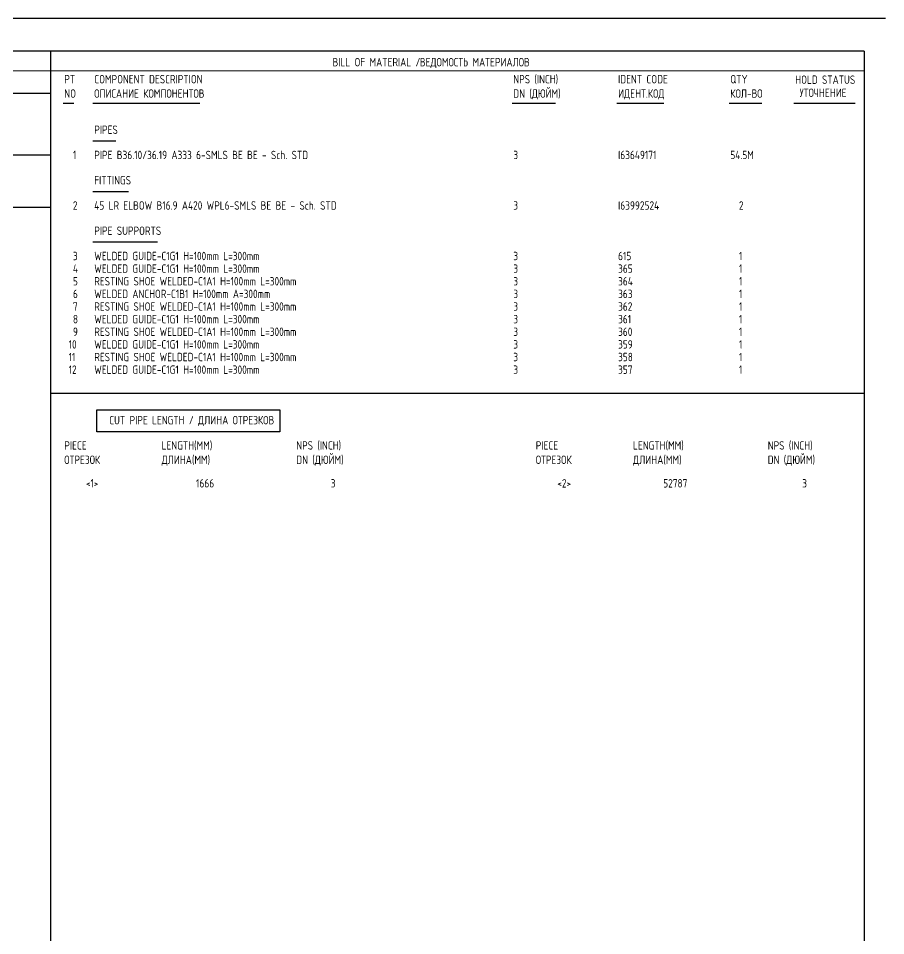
# Model space of a CAD drawing. Extents: x -1005 to 594, y -998 to 420.
# Drawn here: x 395.3 to 594, y 210 to 420 of the extents above; entities that cross this region are included whole.
import ezdxf

# ---------------------------------------------------------------- set-up
doc = ezdxf.new("R2010")
doc.units = 0
doc.styles.add('TTFN17', font='GOST type A')

msp = doc.modelspace()

# ---------------------------------------------------------------- linework, layer by layer
at = {"layer": 'GT_1', "flags": 128}
for points in [[(594, 420), (0, 420)], [(589.1, 412.5), (25.4, 412.5)], [(402.7, 412.5), (402.7, 7.5)], [(589.1, 412.5), (589.1, 7.5)], [(589.1, 408), (162.7, 407.9)], [(190.3, 402.9), (402.7, 402.9)], [(408.046, 400.531), (405.557, 400.531)], [(436.894, 400.531), (412.414, 400.531)], [(518.373, 400.531), (508.414, 400.531)], [(543.202, 400.531), (532.414, 400.531)], [(565.597, 400.531), (558.129, 400.531)], [(587, 400.5), (573, 400.5)], [(417.669, 391.854), (412.414, 391.854)], [(402.7, 388.7), (226.9, 388.7)], [(420.573, 380.289), (412.414, 380.289)], [(402.7, 376.7), (25.4, 376.7)], [(427.211, 368.724), (412.414, 368.724)], [(402.7, 334.19), (589, 334.19)], [(413.271, 330.405), (455.204, 330.405), (455.204, 325.357), (413.271, 325.357), (413.271, 330.405)]]:
    msp.add_lwpolyline(points, dxfattribs=at)

# ---------------------------------------------------------------- texts
at = {"layer": 'GT_1', "style": 'TTFN17'}
for s, p in [('BILL OF MATERIAL /', (467.289, 409)), ('ВЕДОМОСТЬ МАТЕРИАЛОВ', (487.289, 409)), ('PT', (405.846, 405.109)), ('COMPONENT DESCRIPTION', (412.703, 405.109)), ('NPS (INCH)', (508.703, 405.109)), ('IDENT CODE', (532.703, 405.109)), ('QTY', (558.417, 405.109)), ('HOLD STATUS', (573.289, 405)), ('NO', (405.846, 401.822)), ('ОПИСАНИЕ КОМПОНЕНТОВ', (412.703, 401.822)), ('DN (ДЮЙМ)', (508.703, 401.822)), ('ИДЕНТ.КОД', (532.703, 401.822)), ('КОЛ-ВО', (558.417, 401.822)), ('УТОЧНЕНИЕ', (574.289, 402)), ('PIPES', (412.703, 393.544)), ('  1', (405.846, 387.762)), ('PIPE B36.10/36.19 A333 6-SMLS BE BE - Sch. STD', (412.703, 387.762)), ('3', (508.703, 387.762)), ('I63649171', (532.703, 387.762)), ('54.5M', (558.417, 387.762)), ('FITTINGS', (412.703, 381.98)), ('  2', (405.846, 376.197)), ('45 LR ELBOW B16.9 A420 WPL6-SMLS BE BE - Sch. STD', (412.703, 376.197)), ('3', (508.703, 376.197)), ('I63992524', (532.703, 376.197)), ('  2', (558.417, 376.197)), ('PIPE SUPPORTS', (412.703, 370.415)), ('  3', (405.846, 364.633)), ('WELDED GUIDE-C1G1 H=100mm L=300mm', (412.703, 364.633)), ('3', (508.703, 364.633)), ('615', (532.703, 364.633)), ('  1', (558.417, 364.633)), ('  4', (405.846, 361.741)), ('WELDED GUIDE-C1G1 H=100mm L=300mm', (412.703, 361.741)), ('3', (508.703, 361.741)), ('365', (532.703, 361.741)), ('  1', (558.417, 361.741)), ('  5', (405.846, 358.85)), ('RESTING SHOE WELDED-C1A1 H=100mm L=300mm', (412.703, 358.85)), ('3', (508.703, 358.85)), ('364', (532.703, 358.85)), ('  1', (558.417, 358.85)), ('  6', (405.846, 355.959)), ('WELDED ANCHOR-C1B1 H=100mm A=300mm', (412.703, 355.959)), ('3', (508.703, 355.959)), ('363', (532.703, 355.959)), ('  1', (558.417, 355.959)), ('  7', (405.846, 353.068)), ('RESTING SHOE WELDED-C1A1 H=100mm L=300mm', (412.703, 353.068)), ('3', (508.703, 353.068)), ('362', (532.703, 353.068)), ('  1', (558.417, 353.068)), ('  8', (405.846, 350.177)), ('WELDED GUIDE-C1G1 H=100mm L=300mm', (412.703, 350.177)), ('3', (508.703, 350.177)), ('361', (532.703, 350.177)), ('  1', (558.417, 350.177)), ('  9', (405.846, 347.286)), ('RESTING SHOE WELDED-C1A1 H=100mm L=300mm', (412.703, 347.286)), ('3', (508.703, 347.286)), ('360', (532.703, 347.286)), ('  1', (558.417, 347.286)), (' 10', (405.846, 344.395)), ('WELDED GUIDE-C1G1 H=100mm L=300mm', (412.703, 344.395)), ('3', (508.703, 344.395)), ('359', (532.703, 344.395)), ('  1', (558.417, 344.395)), (' 11', (405.846, 341.503)), ('RESTING SHOE WELDED-C1A1 H=100mm L=300mm', (412.703, 341.503)), ('3', (508.703, 341.503)), ('358', (532.703, 341.503)), ('  1', (558.417, 341.503)), (' 12', (405.846, 338.612)), ('WELDED GUIDE-C1G1 H=100mm L=300mm', (412.703, 338.612)), ('3', (508.703, 338.612)), ('357', (532.703, 338.612)), ('  1', (558.417, 338.612)), ('CUT PIPE LENGTH / ДЛИНА ОТРЕЗКОВ', (416.132, 327.048)), ('PIECE', (405.846, 321.265)), ('LENGTH(MM)', (428.132, 321.265)), ('NPS (INCH)', (458.989, 321.265)), ('PIECE', (513.846, 321.265)), ('LENGTH(MM)', (536.132, 321.265)), ('NPS (INCH)', (566.989, 321.265)), ('ОТРЕЗОК', (405.846, 317.979)), ('ДЛИНА(MM)', (428.132, 317.979)), ('DN (ДЮЙМ)', (458.989, 317.979)), ('ОТРЕЗОК', (513.846, 317.979)), ('ДЛИНА(MM)', (536.132, 317.979)), ('DN (ДЮЙМ)', (566.989, 317.979)), ('     <1>', (405.846, 312.592)), ('        1666', (428.132, 312.592)), ('        3', (458.989, 312.592)), ('     <2>', (513.846, 312.592)), ('       52787', (536.132, 312.592)), ('        3', (566.989, 312.592))]:
    msp.add_text(s, height=1.925, dxfattribs=at).set_placement(p)

doc.saveas('drawing.dxf')
